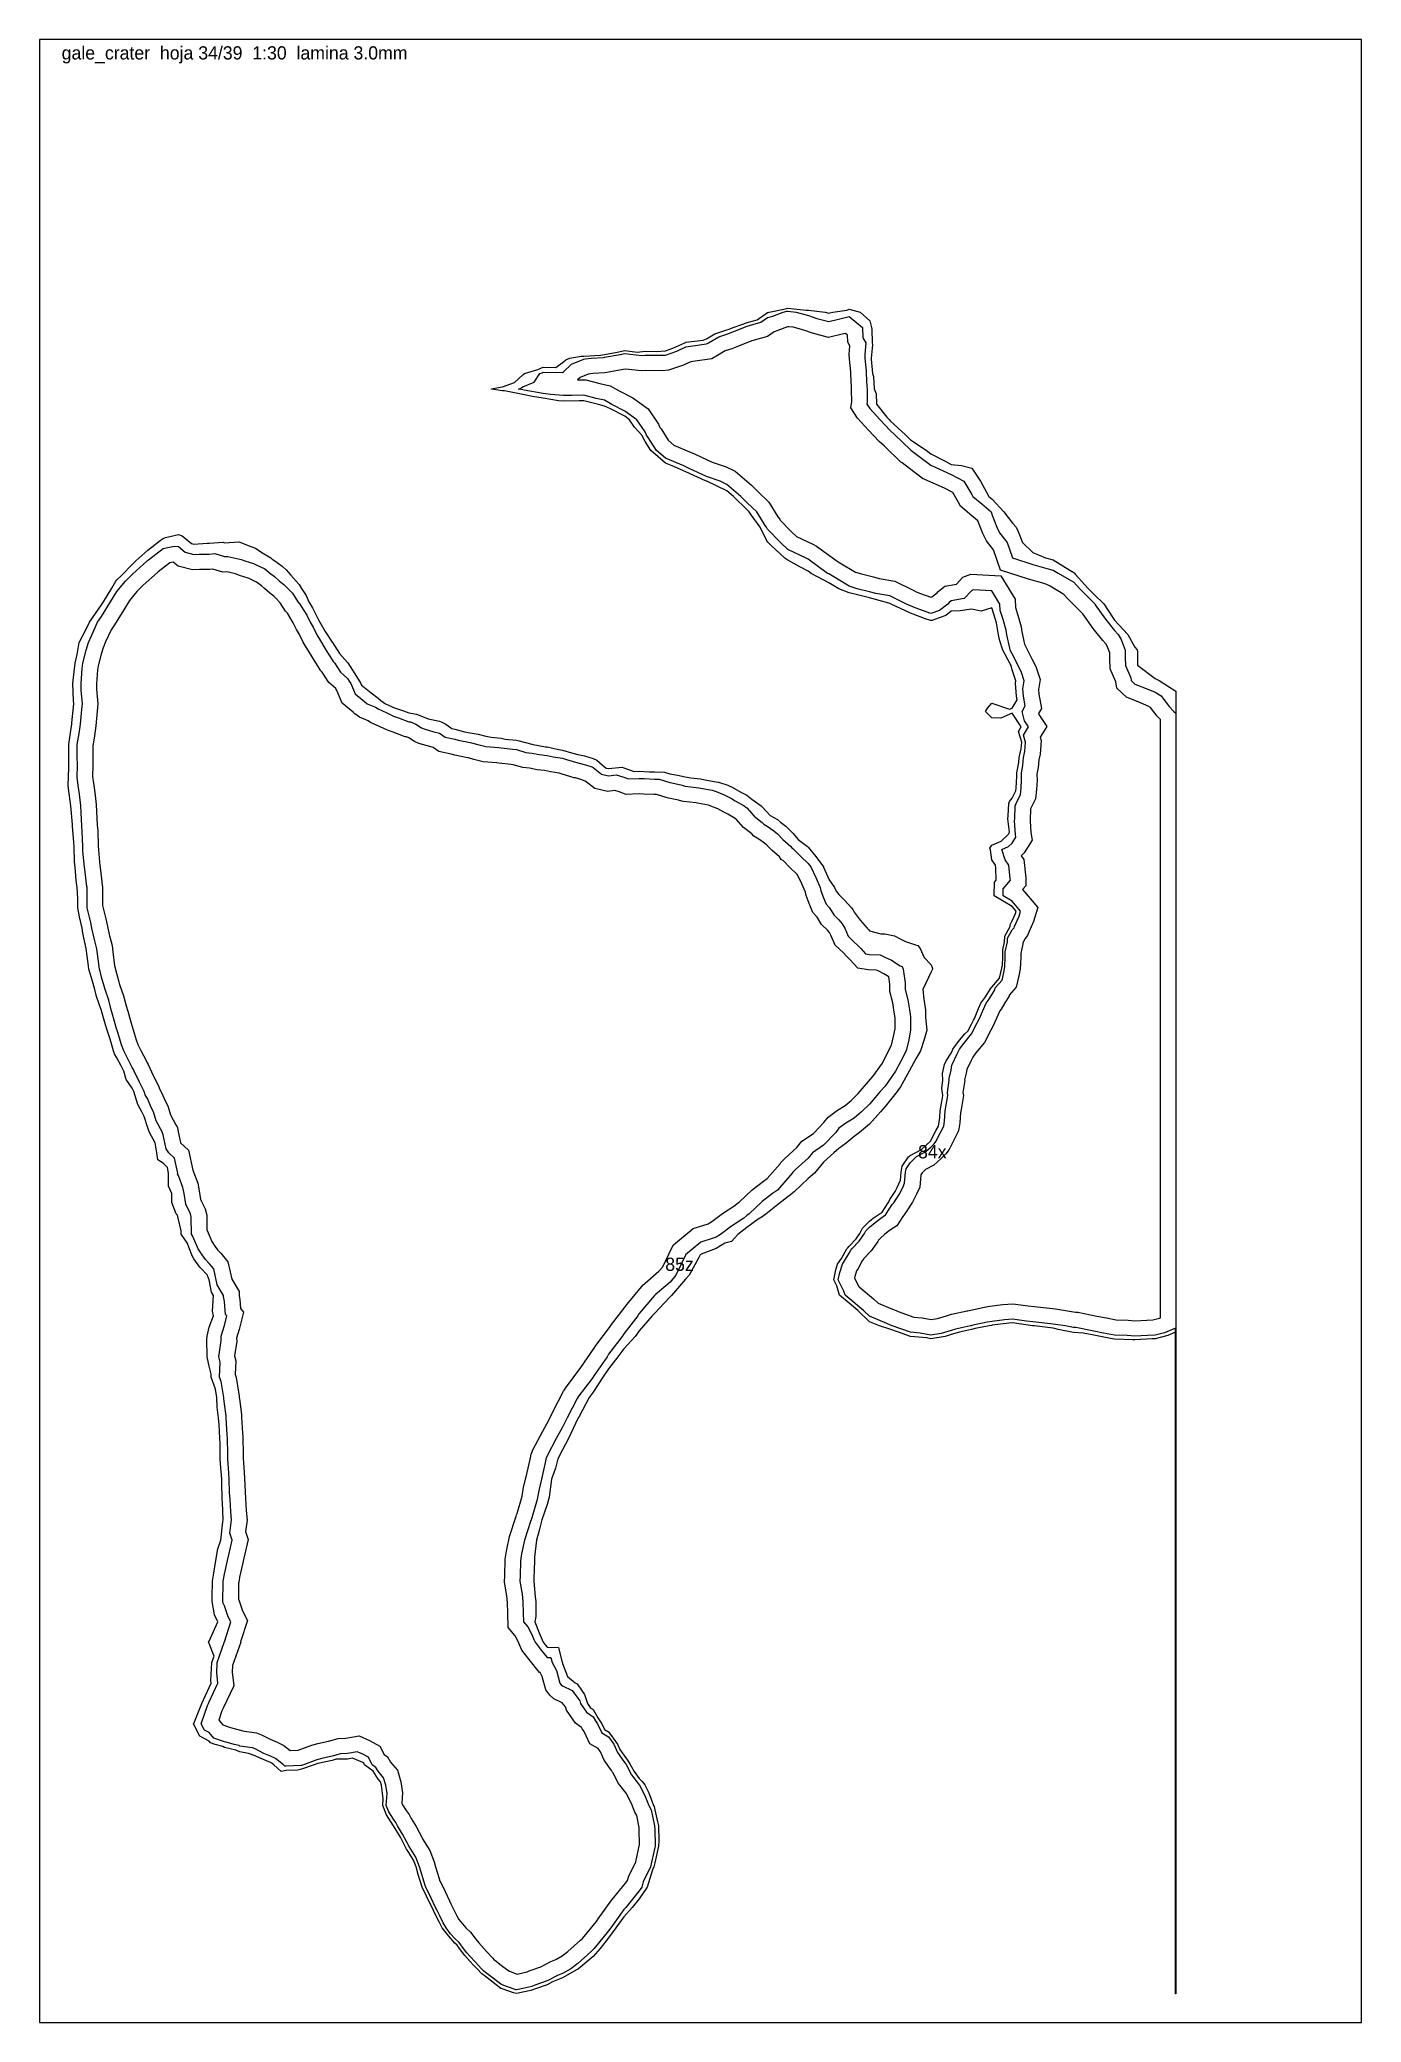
# Model space of a CAD drawing. Header units: millimetres. Extents: x 0 to 600, y 0 to 900.
import ezdxf
from ezdxf.enums import TextEntityAlignment as Align

# ---------------------------------------------------------------- set-up
doc = ezdxf.new("R2010")
doc.units = ezdxf.units.MM
for name, color, linetype in [('CORTE', 1, 'Continuous'), ('GRABADO', 5, 'Continuous'), ('HOJA', 8, 'Continuous')]:
    doc.layers.add(name, color=color, linetype=linetype)

msp = doc.modelspace()

# ---------------------------------------------------------------- linework, layer by layer
at = {"layer": 'CORTE'}
for points in [[(469.76, 657.84), (470.05, 657.36), (476.02, 650.86), (478.68, 648.18), (483.05, 643.89), (487.27, 637.43), (487.63, 636.92), (487.95, 636.52), (493.92, 629.95), (497.22, 624.28), (498.25, 622.96), (498.42, 622.04), (498.42, 616), (506.45, 609.95), (508.19, 609.05), (515.75, 604.22), (515.75, 567.49), (515.75, 526.14), (515.75, 478.39), (515.75, 442.24), (515.75, 399.42), (515.75, 353.56), (515.75, 314.24), (515.75, 270.94), (515.75, 213.19), (515.75, 172.39), (515.75, 134.8), (515.75, 118.69), (515.75, 100.36), (515.75, 81.01), (515.75, 73.31), (515.75, 73.31), (515.75, 72.87), (515.75, 61.34), (515.75, 61.07), (515.75, 38.33), (515.75, 15.09), (515.75, 13), (515.6, 13), (515.6, 15.23), (515.6, 28.04), (515.6, 46.85), (515.6, 60.28), (515.6, 65.83), (515.6, 67.83), (515.6, 67.83), (515.6, 86.07), (515.6, 127.05), (515.6, 194.27), (515.6, 273.38), (515.6, 313.26), (512.17, 311.84), (506.42, 310.32), (504.97, 310.26), (497.15, 309.8), (496.22, 309.87), (487.88, 310.13), (486.14, 310.48), (478.62, 311.89), (473.72, 312.86), (469.36, 313.08), (462.35, 314.45), (460.1, 315.12), (451.58, 316.15), (450.84, 316.23), (450.71, 316.24), (441.59, 317.46), (440.02, 317.33), (432.34, 316.41), (432.06, 316.36), (431.08, 316.15), (424.64, 314.98), (423.09, 314.54), (417.53, 313.36), (413.83, 312.2), (411.01, 311.29), (404.55, 310.3), (402.53, 310.69), (395.27, 311.32), (389.85, 313.25), (386, 314.7), (381.26, 316.15), (376.72, 318.03), (371.38, 323.13), (367.46, 326.41), (363.09, 330.12), (361.84, 334.34), (360.48, 337.12), (361.48, 341.63), (362.24, 344.14), (364.01, 346.73), (366.48, 351.11), (366.82, 351.59), (367.45, 352.34), (370.63, 355.69), (372.32, 358.08), (373.56, 360.46), (376.71, 363.67), (377.58, 364.42), (378.43, 365.08), (382.47, 367.7), (385.17, 372.03), (385.45, 372.41), (385.96, 373.46), (388.35, 377.19), (389.28, 378.99), (390.8, 382.3), (391.1, 385.94), (391.56, 388.7), (394.49, 392.95), (394.87, 393.23), (395.24, 393.54), (400.25, 396.16), (404.45, 399.92), (404.46, 399.93), (404.48, 399.98), (407.04, 404.95), (408.05, 406.86), (408.65, 410.67), (408.85, 413.82), (409.4, 417.09), (410.01, 420.78), (409.51, 423.95), (410.08, 427.75), (409.89, 430.65), (410.82, 434.75), (411.55, 436.41), (413.74, 439.99), (414.35, 441.27), (414.57, 441.73), (417.6, 445.81), (419.94, 448.72), (421.37, 449.95), (423, 453.12), (423.96, 454.95), (424.36, 455.67), (426.22, 460.21), (427.32, 462.64), (429.07, 465.05), (431.93, 469.62), (432.07, 469.79), (432.28, 469.94), (435.77, 473.94), (436.34, 476.56), (437.03, 479.93), (437.21, 483.52), (437.19, 486.78), (437.96, 490.5), (438.14, 493.05), (440.59, 497.48), (440.64, 498.13), (441.52, 499.94), (443.03, 503.32), (443.36, 504.41), (441.54, 506.56), (433.36, 511.36), (433.46, 517.49), (434.22, 518.4), (434.08, 523.96), (433.93, 525.31), (432.26, 527.77), (431.58, 532.3), (431.38, 532.98), (432.28, 534.38), (436.48, 536.19), (439.85, 539.33), (440.3, 540.21), (439.52, 546.25), (439.67, 547.65), (439.98, 553.23), (440.21, 554.25), (441.53, 555.69), (443.14, 558.99), (443.27, 560.2), (443.57, 565.62), (443.54, 567.17), (444.45, 571.93), (444.6, 574.15), (445.58, 578.06), (445.8, 581.1), (444.3, 585.98), (445.58, 588.08), (441.56, 594.2), (436.35, 591.95), (432.3, 592.21), (429.42, 595.03), (430.29, 596.58), (432.31, 598.75), (440.24, 596.15), (441.54, 596.49), (443.73, 600.36), (443.44, 602.01), (442.99, 607.88), (443.17, 608.98), (441.52, 613.93), (440.96, 615.93), (440.54, 616.66), (437.28, 622.9), (435.87, 627.16), (435.28, 629.89), (434.42, 635.23), (433.98, 636.85), (432.28, 642.16), (427.41, 640.5), (423.07, 641.52), (417.9, 640.69), (413.83, 640.5), (411.38, 638.66), (406.2, 636.8), (405.18, 636.33), (404.54, 636.35), (402.95, 636.8), (395.26, 639.65), (386.58, 643.77), (386, 644.06), (385.51, 644.14), (376.75, 646.56), (371.23, 647.92), (367.48, 648.9), (362.82, 650.75), (358.21, 653.44), (350.26, 657.72), (348.94, 658.69), (345.06, 660.64), (339.68, 663.69), (338.21, 664.7), (331.91, 670.54), (330.68, 671.67), (330.4, 671.95), (327.08, 678.66), (322.93, 684.28), (322.1, 685.62), (321.15, 686.52), (315, 692.58), (311.9, 695.26), (302.93, 699.54), (302.65, 699.63), (302.3, 699.8), (293.39, 703.86), (287.13, 706.51), (284.12, 707.78), (277.47, 713.5), (274.83, 717.65), (273.32, 720.48), (270.09, 724.05), (267.79, 727.44), (265.6, 729.03), (259.07, 732.35), (256.35, 733.7), (253.64, 734.39), (247.11, 736.08), (244.91, 736.05), (237.85, 735.92), (235.59, 736.08), (228.58, 737.22), (223.7, 738.06), (219.32, 738.86), (211.04, 740.63), (210.07, 740.62), (205.06, 741.42), (205.06, 741.43), (209.05, 742.27), (210.06, 742.38), (215.53, 744.33), (219.29, 747.85), (219.81, 748.07), (220.07, 748.47), (226.2, 750.26), (228.58, 751.26), (234.27, 751.16), (237.81, 753.73), (238.81, 754.69), (240.7, 755.45), (245.87, 756.38), (247.11, 756.39), (254.57, 756.8), (256.37, 757.04), (262.14, 758.07), (265.63, 758.83), (271.29, 758.17), (274.9, 758.57), (280.1, 758.5), (284.14, 758.78), (287.48, 759.89), (292.86, 762.41), (293.19, 762.57), (293.41, 762.62), (301.17, 763.54), (302.65, 764.2), (306.46, 766.51), (311.92, 768.23), (312.94, 768.61), (314.82, 769.39), (319.18, 770.89), (321.18, 771.56), (325.78, 772.89), (330.43, 776.1), (330.68, 776.17), (331.17, 776.36), (337.89, 777.72), (339.72, 778.14), (347.91, 777.17), (348.98, 777.28), (356.57, 776.36), (358.25, 775.92), (358.67, 776.02), (360.02, 776.36), (366.44, 777.14), (367.5, 777.63), (372.53, 776.35), (376.83, 772.35), (377.7, 769.33), (377.77, 768.62), (377.97, 762.35), (378.06, 761.43), (377.45, 755.37), (377.41, 754.94), (378.15, 748.42), (378.49, 747.17), (378.78, 741.45), (379.73, 739.27), (379.85, 734.49), (384.56, 728.69), (385.6, 727.54), (386.08, 727.04), (393.07, 720.57), (395.33, 718.38), (402.47, 713.61), (404.59, 712.02), (411.33, 708.54), (413.83, 707.09), (418.47, 706.65), (423.11, 705.5), (427.1, 699.65), (429.88, 694.56), (430.84, 692.68), (432.38, 691.39), (437.67, 685.72), (441.65, 680.54), (443.34, 678.74), (444.22, 676.8), (446.17, 671.77), (450.89, 667.26), (456.59, 664.83), (460.14, 663.83), (467.72, 659.12), (469.41, 658.09), (469.76, 657.84)], [(339.56, 769.61), (335.09, 767.91), (333.49, 767.43), (330.39, 765.29), (323.26, 763.24), (322.94, 763.13), (322.09, 762.83), (317.18, 760.82), (314.19, 759.71), (311.15, 758.75), (306.94, 756.2), (306.33, 755.92), (305.09, 755.15), (296.59, 753.98), (295.58, 753.78), (291.87, 752.04), (285.51, 749.92), (282.65, 749.73), (275.24, 749.82), (273.29, 749.6), (265.98, 750.46), (264.82, 750.21), (257.44, 748.89), (256.61, 748.78), (251.11, 748.48), (249.02, 748.18), (245.33, 746.7), (244.15, 745.57), (247.94, 745.64), (254.35, 743.97), (258.92, 742.87), (263.04, 740.58), (269.27, 737.42), (276.19, 732.38), (280.94, 725.39), (281.58, 724.02), (282.09, 723.3), (285.37, 718.13), (287.85, 716), (295.08, 712.96), (296.21, 712.48), (297.81, 711.75), (305.3, 708.18), (311.6, 706.03), (315.76, 704.05), (323.08, 697.73), (326.01, 694.83), (331.04, 690.07), (335.18, 683.35), (335.94, 682.32), (336.18, 681.83), (341.2, 676.7), (343.63, 674.47), (350.99, 670.97), (352.62, 670.15), (361.47, 663.65), (361.63, 663.56), (363.32, 662.58), (370.36, 658.31), (373.04, 657.49), (378.52, 656.14), (381.15, 655.41), (388.19, 654.22), (396.53, 650.07), (397.98, 649.38), (399.91, 648.66), (404.58, 646.94), (405.08, 647.11), (407.37, 648.83), (407.88, 649.48), (410.86, 651.85), (416.15, 652.81), (419.14, 656.03), (422.68, 657.31), (436.35, 656.61), (442.79, 645.97), (443.02, 642.25), (444.12, 638.83), (445.55, 633.47), (445.92, 631.18), (447.11, 625.64), (447.76, 624.41), (450.45, 619.01), (452.17, 615.44), (454.13, 609.57), (453.41, 605.05), (453.58, 602.89), (454.74, 596.33), (453.48, 594.11), (453.58, 593.71), (457.18, 588.22), (454.2, 583.31), (454.64, 581.89), (454.18, 575.69), (453.52, 573.06), (453.3, 569.62), (452.71, 566.57), (452.76, 563.84), (452.53, 559.63), (452.08, 555.44), (449.83, 550.82), (449.66, 545.75), (449.61, 545.3), (449.97, 540.09), (450.55, 536.58), (447, 530.8), (445.58, 529.48), (446.71, 527.81), (447.64, 519.49), (447.74, 515.9), (446.25, 514.16), (453.14, 506.02), (451.2, 499.66), (449.06, 494.84), (448.49, 493.32), (447.33, 491.92), (446.3, 490.05), (446.26, 489.54), (445.36, 485.2), (445.37, 483.37), (445.12, 478.2), (444.48, 475.11), (443.33, 469.86), (440.19, 466.25), (440.08, 465.85), (438.21, 462.81), (436.43, 459.96), (435.82, 459.11), (434.45, 456.09), (433.05, 452.66), (431.81, 450.38), (428.88, 444.83), (425.04, 440.09), (423.58, 438.11), (422.86, 436.6), (420.91, 432.51), (420.59, 430.81), (419.92, 427.86), (419.94, 427.47), (419.14, 422.07), (419.35, 420.75), (418.29, 414.43), (418.06, 413.02), (417.76, 408.29), (417.18, 404.62), (414.96, 400.42), (412.83, 396.27), (411.38, 394.22), (409.29, 392.16), (405.91, 389.13), (402.19, 387.19), (401.68, 386.72), (400.64, 385.67), (400, 384.74), (399.54, 379.09), (398.08, 375.92), (396.22, 372.33), (393.44, 367.98), (392.7, 367.04), (391.81, 365.75), (389.15, 361.5), (385.87, 359.37), (383.74, 357.71), (381.5, 355.79), (380.85, 355.12), (380.49, 354.43), (377.48, 350.17), (374.04, 346.55), (374, 346.49), (373.46, 345.64), (371.39, 341.96), (370.79, 341.08), (370.02, 338.53), (369.9, 338), (371.64, 334.45), (371.74, 334.1), (371.97, 333.91), (378.61, 328.36), (380.61, 326.45), (387.19, 323.71), (388.82, 323.08), (389.78, 322.6), (396.77, 320.12), (400.63, 319.78), (404.68, 319), (407.63, 319.46), (411.71, 320.77), (413.97, 321.48), (421.12, 323), (421.23, 323.02), (421.31, 323.05), (428.78, 324.66), (431.29, 325.12), (437.26, 325.84), (441.75, 326.22), (448.79, 325.28), (451.63, 324.96), (459.79, 324.04), (461.14, 323.82), (466.65, 323.05), (470.21, 322.36), (471.3, 322.3), (479.94, 320.58), (484.25, 319.78), (488.69, 318.89), (494.14, 318.72), (497.22, 318.48), (502.57, 318.8), (505.38, 318.91), (508.32, 319.69), (508.75, 319.87), (508.75, 342.93), (508.75, 382.73), (508.75, 429.13), (508.75, 472.47), (508.75, 509.05), (508.75, 557.37), (508.75, 591.35), (507.28, 592.89), (504.28, 596.84), (503.21, 597.52), (498.92, 599.28), (493.37, 601.5), (488.97, 605.64), (488.59, 608.47), (486, 614.33), (485.76, 619.15), (485.76, 621.65), (484.6, 624.66), (483.95, 625.79), (482.63, 627.23), (478.21, 632.71), (473.52, 639.43), (466.98, 646.03), (464.98, 648.2), (458.71, 651.85), (457.29, 652.73), (455.4, 653.26), (448.84, 655.09), (436.13, 659.24), (433.04, 668.36), (429.81, 672.44), (428.11, 675.9), (425.86, 681.64), (423.22, 683.87), (418, 688.24), (417.01, 690.2), (414.49, 694.39), (410.78, 696.35), (401.85, 700.33), (400.85, 700.85), (391.48, 707.9), (390.92, 708.28), (383.46, 715.49), (381.16, 717.61), (376.25, 722.77), (371.27, 728.24), (368.29, 732.82), (368.67, 735.74), (368.6, 740.94), (368.48, 741.88), (368.22, 748.26), (368.22, 749.26), (367.64, 754.89), (367.55, 757.26), (367.86, 760.87), (366.84, 762.76), (366.68, 765.92), (365.8, 766.64), (364.25, 766.25), (358.15, 764.84), (350.87, 766.74), (346.92, 768.07), (342.04, 769.48), (340.05, 769.71), (339.56, 769.61)], [(170.88, 70.63), (169.75, 73.55), (167.55, 77.09), (166.55, 78.56), (165.98, 79.88), (163.77, 84.12), (160.64, 89.14), (160.61, 89.19), (160.58, 89.23), (157.43, 94.22), (155.8, 98.43), (156.01, 101.65), (155.12, 107.68), (154.7, 109.12), (153.61, 110.4), (151.47, 114.06), (147.52, 116.91), (147.17, 117.61), (146.67, 117.88), (142.03, 119.95), (139.74, 119.53), (134.67, 119.41), (132.78, 118.91), (126.22, 117.44), (125.81, 117.32), (124.66, 116.89), (118.84, 114.93), (116.98, 114.44), (111.85, 114.3), (109.57, 113.89), (106.37, 116.9), (105.41, 117.66), (104.84, 117.95), (100.13, 119.89), (97.87, 121.03), (94.85, 122.11), (90.91, 122.72), (89, 123.62), (83.94, 124.83), (83.19, 125.15), (79.71, 126.15), (77.53, 126.92), (76.94, 127.58), (72.73, 129.83), (69.95, 135.24), (69.89, 135.38), (69.88, 135.49), (69.95, 135.72), (73.68, 144.77), (76.92, 151.94), (77.9, 154.01), (77.78, 155.15), (78.15, 163.28), (79.19, 166.29), (76.92, 171.97), (76.78, 172.31), (76.7, 172.53), (76.92, 172.98), (80.93, 181.78), (79.38, 185.02), (78.35, 191.04), (78.38, 192.99), (78.49, 200.31), (78.95, 203.02), (79.99, 209.58), (80.94, 214.92), (82.24, 218.84), (83.21, 227.19), (83.32, 228.09), (83.01, 236.18), (82.93, 237.34), (82.65, 244.96), (82.69, 246.61), (82.17, 253.58), (81.98, 255.86), (81.89, 262.47), (81.82, 265.12), (81.46, 271.16), (81.23, 274.38), (80.56, 279.22), (80.41, 283.64), (79.82, 287.48), (77.82, 292.9), (77.87, 294.17), (76.92, 297.91), (76.26, 301.29), (76.11, 302.16), (75.89, 310.07), (76.04, 311.44), (76.92, 315.58), (78.9, 320.7), (78.53, 322.83), (78.89, 329.93), (78.01, 331.38), (76.92, 337.02), (76.42, 338.53), (76.18, 339.17), (72.74, 342.86), (69.96, 346.64), (69.34, 347.62), (69.01, 348.45), (67.03, 353.82), (64.22, 357.71), (64.19, 359.34), (62.98, 364.49), (62.59, 366.43), (61.96, 366.95), (59.94, 372.21), (60.05, 376.24), (58.48, 379.52), (58.55, 385.51), (57.99, 388.11), (56.03, 389.95), (53.64, 391.59), (53.26, 394.77), (52.47, 399.3), (49.82, 404), (49.49, 404.61), (49.04, 406.09), (47.42, 411.12), (46.42, 413.26), (44.59, 416.62), (42.83, 422.53), (42.52, 423.12), (42.07, 424.06), (39.21, 427.99), (38.2, 431.79), (36.94, 434.23), (35.1, 437.79), (34.05, 439.65), (33.55, 441.06), (32.02, 446.23), (30.64, 450.32), (29.95, 452.74), (28.13, 459.11), (28.02, 459.43), (27.97, 459.58), (25.77, 465.71), (25.01, 468.84), (24.04, 472.68), (22.39, 478.11), (22.22, 479.53), (21.16, 487.37), (21.16, 487.37), (21.15, 487.41), (19.53, 494.47), (19.29, 496.63), (18.1, 501.83), (17.33, 505.9), (17.33, 510.09), (16.99, 515.16), (16.59, 518.36), (16.13, 524.42), (15.89, 526.7), (15.61, 533.68), (15.56, 535.51), (14.88, 542.94), (14.84, 543.81), (14.19, 552.2), (14.19, 552.21), (14.18, 552.26), (13.16, 560.1), (13, 561.46), (13.24, 569.47), (13.24, 570.73), (13.24, 578.74), (13.29, 579.99), (14.18, 586.42), (14.58, 589.26), (14.63, 589.86), (15.46, 598.51), (15.33, 600.03), (15.05, 607.77), (15.15, 609.07), (16.05, 617.04), (17.06, 620.87), (18.01, 626.32), (21.16, 632.4), (22.61, 635.59), (28.13, 643.48), (28.98, 644.85), (32.78, 651.02), (34.61, 654.12), (35.11, 654.75), (37.12, 656.79), (42.09, 661.93), (43.73, 663.39), (49.06, 668.25), (54.7, 672.65), (56.04, 673.61), (57.08, 674.03), (63.06, 675.44), (64.67, 674.76), (67.32, 672.65), (69, 671.26), (70.03, 670.99), (76.03, 671.4), (76.99, 671.4), (83.34, 671.83), (83.97, 671.64), (90.44, 672.01), (90.95, 671.9), (95.9, 669.96), (97.94, 669.16), (100.79, 667.18), (104.92, 664.82), (105.52, 664.19), (106.82, 663.4), (110.06, 660.95), (111.9, 659.27), (113.96, 656.85), (116.4, 654.12), (117.79, 652.68), (118.88, 650.92), (121, 647.66), (122.13, 644.85), (123.83, 642.16), (125.85, 638.09), (126.62, 636.61), (127.2, 635.59), (129.63, 631.35), (132.82, 626.55), (132.89, 626.43), (132.97, 626.33), (136.07, 621.4), (139.79, 617.27), (139.85, 617.16), (139.93, 617.08), (143.07, 612.16), (145.86, 607.8), (146.18, 607.04), (146.75, 606.57), (150.46, 603.51), (153.72, 601.01), (154.84, 600.06), (157.04, 598.58), (159.75, 597.35), (160.67, 596.91), (165.18, 595.32), (167.63, 594.39), (171.06, 593.88), (174.61, 592.42), (176.35, 591.64), (181.57, 590.64), (182.34, 590.32), (184.37, 589.31), (187.1, 587.38), (188.54, 587.08), (192.91, 585.87), (195.51, 585.33), (199.08, 584.8), (202.48, 583.83), (204.94, 583.34), (209.45, 582.97), (211.26, 582.47), (216.42, 581.99), (217.7, 581.75), (223.4, 580.18), (223.47, 580.16), (224.03, 580.06), (229.58, 579.03), (230.36, 578.93), (235.61, 577.78), (237.33, 577.52), (241.49, 576.31), (244.31, 575.48), (247.35, 574.84), (251.28, 573.63), (252.92, 572.94), (255.34, 570.79), (257.16, 569.34), (258.23, 569.09), (264.42, 569.76), (265.22, 569.53), (269.93, 567.81), (272.17, 567.92), (276.81, 567.71), (279.14, 567.6), (283.66, 567.53), (286.13, 566.75), (289.56, 566.1), (293.1, 565.3), (295.63, 564.91), (300.07, 564.41), (301.92, 564), (307.04, 563.17), (308.1, 562.95), (312.38, 561.54), (313.65, 561.04), (314.03, 560.83), (318.58, 558.32), (321.01, 556.98), (323.27, 555.27), (327.51, 552.26), (327.77, 551.97), (327.99, 551.8), (331.66, 547.88), (334.95, 545.95), (336.29, 544.77), (338.67, 543), (340.5, 541.1), (341.93, 539.84), (344.37, 536.98), (348.64, 533.74), (348.79, 533.59), (348.9, 533.49), (352.43, 529.15), (355.87, 524.46), (355.88, 524.45), (355.89, 524.43), (358.44, 518.6), (360.83, 515.2), (361.54, 513.45), (362.84, 512.01), (365.42, 509.37), (368.49, 505.95), (369.19, 505.1), (369.82, 503.99), (372.49, 500.24), (375.61, 496.69), (376.26, 496.01), (376.77, 495.54), (381.79, 494.17), (383.71, 494.09), (388.09, 493.25), (390.71, 491.84), (393.06, 490.59), (397.67, 489.18), (398.69, 488.77), (399.72, 487.42), (401.58, 483.3), (404.68, 479.98), (405.22, 478.86), (405.37, 478.11), (404.68, 476.8), (400.88, 468.85), (401.39, 464.48), (402.08, 459.61), (402.08, 456.14), (402.71, 450.33), (401.59, 446.21), (399.81, 441.05), (397.71, 437.35), (394.73, 431.78), (390.74, 424.63), (389.25, 422.51), (383.76, 415.71), (381.7, 413.25), (376.78, 407.75), (372.22, 403.98), (369.81, 402.1), (366.06, 399.01), (362.84, 396.68), (360.52, 394.72), (355.87, 390.46), (351.81, 385.46), (348.9, 383.1), (342.58, 377.06), (341.93, 376.52), (341.63, 376.2), (334.95, 371.02), (329.72, 366.93), (327.98, 365.66), (326.24, 364.62), (321.01, 360.84), (316.97, 357.68), (314.04, 354.5), (310.99, 353.63), (307.06, 351.27), (300.26, 348.65), (300.09, 348.59), (299.89, 348.42), (299.22, 347.24), (294.93, 339.17), (293.14, 337.33), (286.83, 329.9), (286.17, 329.27), (283.58, 326.47), (279.2, 321.96), (278.11, 320.64), (272.23, 313.87), (270.31, 311.38), (265.26, 305.78), (262.51, 302.12), (258.29, 296.67), (255.67, 292.87), (251.32, 286.1), (249.45, 283.61), (244.88, 275.06), (244.54, 274.35), (244.36, 274.03), (240.08, 265.09), (237.38, 259.83), (235.24, 255.84), (234.16, 251.56), (232.37, 246.59), (231.25, 238.44), (231.02, 237.33), (230.42, 235.06), (228.04, 228.06), (226.8, 223.26), (225.56, 218.81), (224.69, 211.2), (224.65, 209.56), (224.34, 201.49), (224.3, 200.31), (224.99, 193.1), (225.19, 191.05), (225.3, 184.23), (224.72, 181.79), (226.69, 176.86), (228.6, 172.56), (229.52, 171.39), (230.38, 170.31), (235.57, 170.19), (237.24, 163.29), (237.3, 163.17), (237.39, 162.84), (239.57, 156.95), (243.17, 154.07), (244.04, 153.67), (244.35, 153.25), (247.37, 148.78), (248.69, 144.77), (249.92, 142.94), (251.32, 141.99), (253.33, 138.19), (255.19, 135.52), (256.38, 133), (258.28, 131.91), (260.38, 129.03), (262.34, 126.26), (263.43, 123.82), (265.26, 121.21), (266.8, 119.04), (268.14, 117), (269.85, 113.83), (272.23, 110.76), (273.47, 109.39), (274.71, 107.74), (276.53, 104.17), (278.64, 98.47), (278.9, 98.04), (279.22, 96.51), (280.55, 90.96), (280.9, 89.19), (281.03, 82.32), (281, 79.91), (279.22, 72.44), (278.82, 70.63), (278.14, 69.21), (275.72, 61.36), (272.23, 56.13), (268.97, 52.09), (265.26, 47.96), (261.57, 42.83), (258.29, 38.32), (254.41, 33.57), (251.31, 29.91), (244.68, 24.29), (244.32, 24.09), (244.08, 23.96), (237.35, 20.21), (232.88, 18.34), (230.38, 17.05), (224.69, 15.02), (223.39, 14.57), (223.01, 14.52), (216.4, 13.08), (215.15, 13.38), (210.38, 15.02), (209.62, 15.3), (209.4, 15.39), (205.16, 18.68), (202.42, 20.81), (200.72, 22.04), (198.56, 24.3), (196.84, 26.17), (195.44, 27.69), (193.01, 30.34), (190.63, 33.57), (189.54, 34.99), (188.47, 35.98), (185.68, 39.13), (182.78, 42.83), (182.23, 43.82), (181.49, 45.33), (179.45, 49.39), (178.14, 52.1), (176.73, 55.04), (174.51, 59.51), (173.96, 60.63), (173.62, 61.37), (171.87, 67.13), (170.88, 70.63)], [(29.97, 500.89), (30.6, 498.12), (31.52, 493.74), (32.88, 488.76), (33.27, 485.87), (34.03, 479.55), (34.18, 479.06), (34.9, 476.21), (35.95, 472.25), (36.32, 471.06), (38.11, 465.98), (39.29, 461.42), (39.97, 459.04), (41.82, 452.54), (41.94, 452.13), (41.96, 452.06), (43.75, 445.99), (44.55, 443.92), (45.96, 441.17), (48.31, 436.64), (48.87, 435.51), (49.22, 434.77), (51.53, 429.87), (53.99, 425.18), (54.42, 423.75), (55.35, 422.03), (56.92, 418.32), (58.17, 415.96), (59.42, 411.89), (61.85, 407.38), (62.53, 406.18), (62.87, 404.22), (63.94, 399.41), (64.01, 399.3), (67.57, 395.95), (69.52, 386.87), (71.83, 380.87), (72.44, 377.39), (73.05, 373.54), (75.12, 369.35), (75.82, 366.38), (75.94, 359.7), (76.43, 358.38), (78.22, 354.48), (79.53, 352.33), (80.7, 350.73), (82.2, 349.13), (85.43, 345.22), (86.56, 340.72), (87.22, 337.35), (90.62, 331.72), (90.53, 329.86), (90.83, 328.1), (91.19, 324.05), (92.54, 322.34), (90.64, 314.46), (89.43, 310.55), (89.5, 309.19), (88.45, 302.5), (89, 300.35), (88.75, 294.01), (89.23, 292.7), (90.53, 284.3), (90.54, 283.81), (90.82, 281.77), (91.6, 275.97), (91.65, 274.72), (92.04, 267.43), (92.31, 265.73), (92.41, 257.9), (92.39, 256.08), (92.86, 249.71), (93.03, 246.93), (93.23, 240.9), (93.51, 237.78), (93.72, 232.32), (94.13, 227.99), (93.49, 222.77), (94.65, 219.11), (92.69, 210.65), (92.1, 208.03), (90.76, 202.11), (90.35, 199.67), (90.34, 199.47), (90.22, 192.1), (90.39, 191.74), (92.06, 186.78), (94.34, 182.44), (91.24, 172.75), (91.3, 172.63), (87.61, 161.95), (87.47, 158.91), (88.13, 152.81), (83.28, 142.54), (83.03, 141.99), (82.77, 141.37), (81.33, 137.11), (81.35, 137.1), (83.18, 135.04), (86.13, 133.99), (86.6, 133.85), (90.02, 132.93), (92.84, 132.25), (92.98, 132.19), (98.41, 131.35), (100.65, 130.54), (104.72, 128.48), (107.76, 127.23), (110.78, 125.7), (113.72, 123.39), (117.38, 123.49), (123.59, 125.84), (126.29, 126.62), (131.12, 127.7), (135.55, 128.87), (139.02, 128.96), (145.03, 130.05), (149.74, 127.95), (154.46, 125.44), (156.4, 121.58), (157.96, 120.46), (159.34, 118.09), (162.45, 114.44), (163.98, 109.18), (164.72, 104.17), (164.42, 99.51), (164.72, 98.73), (166.36, 96.15), (167.7, 94.33), (168.59, 92.56), (170.85, 88.93), (173.58, 83.71), (173.73, 83.48), (173.84, 83.27), (177.07, 78.06), (179.09, 72.85), (179.72, 70.61), (181.2, 65.76), (181.7, 64.16), (181.75, 64.01), (184.02, 59.43), (186.07, 55.14), (186.72, 53.8), (187.76, 51.73), (189.4, 48.37), (190.33, 46.72), (191.9, 44.72), (193.47, 42.94), (195.65, 40.95), (198.07, 37.76), (199.35, 36.03), (200.58, 34.68), (202.92, 32.16), (205.74, 29.08), (206.25, 28.55), (206.62, 28.28), (210.34, 25.39), (212.94, 23.38), (213.24, 23.25), (216.82, 21.94), (221.29, 22.96), (222.25, 23.35), (227.58, 25.26), (232.09, 27.58), (234.29, 28.5), (237.26, 30.16), (239.85, 32.14), (245.56, 37.32), (246.35, 37.98), (246.4, 38.04), (252.74, 45.81), (253.56, 46.93), (259.8, 55.61), (260.71, 56.63), (266.59, 63.91), (266.91, 64.4), (267.5, 66.3), (270.63, 72.91), (272.34, 80.67), (272.22, 87.41), (272.2, 88.41), (271.06, 93.86), (270.12, 95.45), (268.66, 99.41), (266.3, 104), (262.82, 108.48), (260.16, 113.41), (259.97, 113.71), (259.54, 114.31), (256.27, 118.97), (254.58, 122.78), (253.84, 123.82), (253.5, 124.28), (249.79, 126.41), (247.14, 131.99), (246.32, 133.17), (245.94, 133.88), (243.21, 135.74), (239.24, 141.68), (238.87, 142.8), (238.64, 143.15), (237.23, 145.04), (233.38, 146.8), (231.53, 148.56), (229.76, 150.9), (228.12, 157.05), (227.2, 158.73), (226.96, 158.73), (222.22, 164.64), (218.87, 168.93), (217.92, 171.06), (217.09, 173.14), (215.84, 175.49), (212.69, 179.17), (212.57, 185.67), (212.36, 190.51), (212.04, 193.43), (211, 199.91), (211.13, 202.72), (211.28, 210.21), (211.89, 213.87), (213.25, 220.61), (216.3, 229.74), (216.54, 230.32), (216.7, 230.92), (219.01, 238.91), (219.71, 242.91), (221.03, 248.19), (222.79, 256.29), (223.15, 257.96), (224.07, 260.15), (228.39, 268.42), (231.18, 273.39), (233.17, 277.5), (237.86, 286.46), (238.23, 287.18), (238.65, 287.81), (245.73, 297.21), (251.74, 306.01), (252.55, 307.26), (258.74, 315.48), (259.61, 316.74), (265.87, 324.82), (266.68, 325.96), (273.97, 334.71), (274.53, 335.24), (274.89, 335.55), (281.16, 340.92), (282.86, 342.97), (286.94, 351.54), (287.76, 352.99), (296.67, 360.4), (303.42, 362.53), (303.97, 362.75), (305.17, 363.47), (309.99, 367.17), (315.56, 370.8), (316.8, 371.78), (317.55, 372.32), (323.42, 377.97), (328.53, 381.88), (330.28, 383.06), (336.09, 389.74), (336.52, 390.38), (338.35, 392.19), (343.8, 397.12), (346.07, 399.93), (351.3, 403.47), (356.06, 408.53), (357.91, 410.93), (362.13, 414.02), (365.71, 416.14), (368.36, 418.41), (371.65, 421.61), (376.26, 427.1), (378.28, 429.36), (382.57, 435.4), (384.51, 439.24), (386.72, 443.5), (387.66, 447.53), (388.35, 451.02), (388.35, 455.94), (387.96, 458.57), (387.32, 462.79), (385.97, 467.97), (385.97, 471.28), (385.45, 474.57), (383.24, 475.98), (380.65, 477.26), (379.84, 477.65), (376.06, 477.79), (371.4, 478.53), (367.82, 482.53), (366.13, 484.11), (364.89, 485.42), (361.18, 488.89), (359.19, 493.55), (358.55, 494.67), (357.67, 495.74), (354.98, 498.38), (352.89, 501.71), (351.05, 503.75), (349.37, 507.91), (347.99, 511.54), (347.66, 512.95), (345.95, 516.82), (344.05, 520.87), (343.97, 520.98), (343.76, 521.24), (340.61, 524.23), (337.63, 527.24), (336.66, 527.79), (335.79, 529), (332.52, 531.86), (330.18, 534.3), (328.99, 535.29), (326.45, 537.15), (324.28, 538.42), (323.27, 539.49), (319.58, 542.32), (316.19, 546.17), (316.02, 546.3), (315.77, 546.53), (312.36, 548.4), (310.65, 549.35), (307.82, 550.91), (304.76, 552.11), (303.65, 552.45), (298.68, 553.41), (298.09, 553.53), (292.25, 554.23), (291.54, 554.32), (289.94, 554.74), (285.51, 555.75), (284.42, 555.96), (280.1, 557.32), (278.93, 557.34), (274.12, 557.57), (272.18, 557.66), (266.32, 557.38), (263.07, 558.56), (261.15, 559.11), (257.81, 558.75), (251.97, 560.09), (247.71, 563.47), (245.65, 564.11), (243.2, 564.87), (242.59, 564.99), (237.25, 566.58), (235.83, 566.99), (231.86, 567.6), (229.17, 568.19), (225.86, 568.61), (222.41, 569.25), (219.31, 569.55), (215.02, 570.84), (214.04, 570.95), (208.47, 571.56), (207.53, 571.72), (201.37, 572.22), (200.2, 572.5), (197.08, 573.31), (194.64, 574.01), (194.29, 574.06), (188.42, 575.28), (186.88, 575.7), (181.26, 576.89), (178.67, 578.73), (177.17, 579.07), (172.16, 580.58), (170.15, 581.48), (167.55, 583.05), (166.48, 583.49), (165.86, 583.58), (160.44, 585.63), (157.98, 586.49), (154.61, 588.12), (150.25, 590.09), (149.19, 590.82), (145.19, 592.44), (143.11, 594.04), (142.31, 594.7), (137.36, 598.74), (134.98, 604.56), (134.66, 605.05), (134.41, 605.45), (131.24, 608.26), (128.31, 612.81), (127.7, 613.48), (126.89, 614.77), (124.16, 619.11), (122.09, 622.6), (121.04, 624.18), (119.68, 626.56), (117.96, 630.01), (116.66, 632.29), (115.15, 635.31), (112.92, 638.84), (112.44, 639.64), (111.55, 640.63), (109.22, 644.37), (106.97, 646.72), (106.29, 647.36), (104.47, 648.75), (102.09, 650.92), (100.65, 652), (98.39, 653.78), (95.11, 655.41), (94.71, 655.57), (90.74, 656.8), (88.93, 657.52), (84.94, 658.38), (83.14, 658.27), (78.67, 659.61), (77.23, 659.52), (72.59, 659.52), (69.36, 659.3), (62.81, 661), (60.63, 662.82), (59.08, 662.46), (53.76, 658.41), (53.58, 658.27), (53.49, 658.18), (46.93, 652.36), (44.11, 649.45), (40.81, 645.46), (38.17, 641.18), (33.99, 634.37), (32.4, 632.1), (29.9, 626.6), (28.76, 623.93), (27.89, 621.05), (26.5, 615.75), (26.29, 613.94), (25.79, 607.62), (25.88, 605.18), (26.45, 598.47), (26.14, 595.25), (25.55, 588.47), (24.92, 583.96), (24.07, 579.36), (24.07, 574.62), (24.13, 570.68), (23.99, 565.6), (24.45, 562.49), (25.08, 558.3), (25.61, 552.81), (25.86, 549.6), (26.13, 543.41), (26.36, 540.99), (26.56, 533.93), (26.64, 532.19), (27.37, 525.04), (27.44, 524.22), (28.1, 519), (28.44, 516.27), (28.5, 515.43), (28.5, 506.9), (29.97, 500.89)]]:
    msp.add_lwpolyline(points, close=True, dxfattribs=at)
at = {"layer": 'GRABADO'}
for points in [[(478.68, 644.15), (478.95, 643.89), (479.21, 643.49), (483.8, 636.92), (487.95, 631.79), (489.63, 629.95), (490.94, 627.69), (492.76, 622.94), (492.76, 619.33), (492.93, 615.98), (495.4, 610.38), (495.58, 609.03), (497.19, 607.51), (501.55, 605.77), (506.45, 603.76), (509.1, 602.07), (512.62, 597.43), (514.84, 595.1), (515.75, 594.26), (515.75, 557.37), (515.75, 509.05), (515.75, 472.47), (515.75, 429.13), (515.75, 382.73), (515.75, 342.93), (515.75, 299.11), (515.75, 240.68), (515.75, 199.39), (515.75, 161.35), (515.75, 145.04), (515.75, 126.49), (515.75, 106.91), (515.75, 99.12), (515.75, 99.12), (515.75, 98.68), (515.75, 87.01), (515.75, 86.73), (515.75, 63.72), (515.75, 40.2), (515.75, 38.09), (515.6, 38.09), (515.6, 40.35), (515.6, 53.31), (515.6, 72.34), (515.6, 85.93), (515.6, 91.55), (515.6, 93.58), (515.6, 93.58), (515.6, 112.03), (515.6, 153.5), (515.6, 221.53), (515.6, 301.58), (515.6, 315.14), (510.57, 313.04), (506.42, 311.95), (502.92, 311.8), (497.15, 311.46), (493.76, 311.73), (487.88, 311.91), (482.92, 312.91), (478.62, 313.71), (470.44, 315.34), (469.36, 315.39), (465.5, 316.15), (460.1, 316.89), (458.83, 317.1), (450.84, 318), (447.93, 318.33), (441.59, 319.18), (437.97, 318.87), (432.34, 318.2), (430.15, 317.8), (423.09, 316.27), (422.97, 316.23), (422.56, 316.15), (415.75, 314.7), (413.83, 314.1), (409.24, 312.62), (404.55, 311.9), (399.67, 312.84), (395.27, 313.23), (387.04, 316.15), (386, 316.67), (384.58, 317.22), (376.72, 320.49), (373.95, 323.13), (367.46, 328.56), (365.62, 330.12), (365.09, 331.9), (362.54, 337.12), (363.24, 340.31), (364.41, 344.14), (365.44, 345.65), (367.44, 349.21), (368.25, 350.51), (368.73, 351.12), (372.06, 354.62), (374.5, 358.08), (375.12, 359.28), (376.71, 360.9), (379.3, 363.13), (381.8, 365.08), (384.03, 366.53), (385.96, 369.61), (387.07, 371.2), (387.72, 372.03), (390.15, 375.84), (391.79, 378.99), (392.66, 380.89), (393.08, 385.94), (393.32, 387.38), (395.23, 390.15), (396.82, 391.76), (398.12, 392.96), (401.89, 394.93), (404.5, 397.27), (406.02, 398.77), (406.82, 399.91), (408.75, 403.66), (410.45, 406.86), (410.8, 409.06), (411.09, 413.82), (411.39, 415.59), (412.26, 420.78), (412.06, 422.04), (412.91, 427.75), (412.86, 428.41), (413.73, 432.24), (414.15, 434.42), (414.22, 434.75), (416.54, 439.61), (417.55, 441.73), (419.51, 444.37), (423.01, 448.7), (425.64, 453.68), (426.71, 455.67), (428.02, 458.85), (429.73, 462.64), (430.63, 463.88), (432.26, 466.49), (433.57, 468.62), (433.83, 469.61), (436.88, 473.11), (437.63, 476.56), (438.15, 479.09), (438.37, 483.52), (438.36, 485.9), (439.31, 490.5), (439.42, 492.09), (441.53, 495.89), (442.35, 496.88), (442.57, 497.49), (444.63, 502.11), (445.33, 504.41), (441.54, 508.89), (437.34, 511.36), (437.39, 514.53), (440.67, 518.4), (440.65, 519.01), (439.95, 525.31), (438.32, 527.72), (436.74, 532.35), (439.82, 533.68), (441.53, 535.28), (443.21, 538.02), (443.01, 539.27), (442.58, 545.45), (442.67, 546.26), (442.88, 552.21), (443.23, 553.25), (445.25, 557.4), (445.55, 560.2), (445.76, 563.97), (445.7, 567.17), (446.34, 570.51), (446.58, 574.15), (447.24, 576.81), (447.56, 581.1), (446.59, 584.26), (448.91, 588.08), (447.12, 590.8), (445.97, 595.06), (447.41, 597.59), (446.62, 602.01), (446.37, 605.34), (446.95, 608.98), (445.67, 612.8), (444.17, 615.93), (441.52, 621.22), (440.64, 622.9), (440.35, 623.79), (439.04, 629.89), (438.7, 632.01), (437.4, 636.85), (436.09, 640.94), (435.91, 643.82), (432.29, 649.81), (423.73, 650.25), (423.11, 650.02), (419.69, 646.34), (413.84, 645.28), (412.89, 644.52), (412.32, 643.79), (408.43, 640.88), (404.55, 639.49), (397.49, 642.1), (395.26, 642.92), (393.46, 643.77), (386, 647.49), (379.63, 648.57), (376.75, 649.37), (371.17, 650.74), (367.47, 651.88), (359.74, 656.56), (358.21, 657.46), (357.72, 657.72), (348.94, 664.16), (347.91, 664.69), (339.68, 668.6), (336.33, 671.67), (330.4, 677.73), (329.94, 678.66), (329.37, 679.43), (325.56, 685.62), (321.15, 689.8), (318.33, 692.58), (311.9, 698.14), (308.96, 699.54), (302.65, 701.69), (294.86, 705.41), (293.39, 706.07), (292.36, 706.51), (284.12, 709.97), (280.02, 713.5), (276.28, 719.39), (275.5, 720.48), (274.83, 721.92), (271.08, 727.44), (265.6, 731.43), (259.75, 734.4), (256.35, 736.29), (252.65, 737.18), (247.11, 738.62), (241.62, 738.53), (237.85, 738.46), (231.87, 738.89), (228.58, 739.42), (219.92, 740.91), (219.32, 741.02), (217.45, 741.41), (218.78, 741.89), (219.29, 742.37), (224.45, 744.57), (226.99, 748.47), (228.13, 748.8), (228.58, 748.99), (237.34, 748.85), (237.81, 749.18), (241.46, 752.69), (247.1, 754.95), (247.63, 755.05), (250.43, 755.45), (255.96, 755.75), (256.37, 755.81), (263.46, 757.08), (265.63, 757.55), (273.31, 756.65), (274.9, 756.82), (282.46, 756.73), (284.14, 756.84), (289.26, 758.55), (293.4, 760.49), (295.45, 760.88), (302.65, 761.88), (303.03, 762.12), (303.69, 762.41), (308.25, 765.17), (311.92, 766.33), (314.63, 767.34), (319.61, 769.39), (320.69, 769.76), (321.18, 769.92), (327.35, 771.7), (330.43, 773.83), (332.85, 774.54), (337.6, 776.36), (339.26, 776.69), (339.72, 776.8), (343.44, 776.36), (349.01, 774.75), (352.87, 773.45), (358.25, 772.05), (362.61, 773.06), (367.52, 774.29), (373.52, 769.35), (373.75, 764.69), (375.01, 762.36), (374.56, 757.09), (374.62, 755.38), (375.22, 749.63), (375.22, 748.4), (375.46, 742.48), (375.6, 741.44), (375.67, 735.34), (375.56, 734.48), (376.83, 732.54), (381.38, 727.54), (386.08, 722.6), (388.27, 720.57), (395.33, 713.75), (395.54, 713.61), (404.59, 706.8), (404.88, 706.65), (413.84, 702.65), (419.49, 699.66), (423.13, 693.59), (423.59, 692.68), (427.72, 689.23), (431.88, 685.71), (432.4, 684.13), (434.52, 678.73), (435.77, 676.2), (439.28, 671.76), (441.64, 664.81), (450.87, 661.79), (457.28, 660), (460.14, 659.2), (462.32, 657.85), (469.42, 653.72), (472.04, 650.86), (478.68, 644.15)], [(83.89, 316.32), (84.94, 320.67), (84.41, 321.35), (83.89, 327.19), (83.5, 329.43), (83.53, 329.93), (80.58, 334.79), (79.73, 339.2), (79.03, 341.98), (76.94, 344.51), (75.3, 346.26), (73.71, 348.43), (72.03, 351.19), (69.95, 355.7), (69.46, 357.04), (68.98, 357.71), (68.84, 365.51), (68.49, 366.97), (66.3, 371.39), (65.53, 376.24), (65.05, 378.99), (62.98, 384.38), (62.65, 385.07), (62.66, 385.51), (61.18, 392.35), (58.65, 394.73), (57.39, 396.58), (56.01, 402.85), (55.84, 403.79), (55.72, 404), (52.93, 409.18), (51.67, 413.27), (50.59, 415.32), (49.04, 418.99), (47.92, 421.04), (47.47, 422.53), (45.26, 426.76), (42.89, 431.79), (42.57, 432.46), (42.07, 433.47), (39.75, 437.95), (38.15, 441.05), (37.12, 443.74), (35.17, 450.32), (35.15, 450.4), (35.1, 450.59), (33.24, 457.11), (32.53, 459.58), (31.41, 463.94), (29.68, 468.84), (29.22, 470.3), (28.12, 474.45), (27.43, 477.18), (27.15, 478.11), (26.33, 484.99), (26, 487.37), (24.72, 492.1), (23.76, 496.63), (23.16, 499.29), (21.54, 505.89), (21.5, 506.36), (21.5, 515.16), (21.47, 515.58), (21.15, 518.13), (20.47, 523.51), (20.4, 524.42), (19.65, 531.69), (19.57, 533.68), (19.36, 540.57), (19.15, 542.94), (18.87, 549.18), (18.64, 552.2), (18.13, 557.45), (17.53, 561.46), (16.98, 565.18), (17.13, 570.73), (17.07, 574.57), (17.07, 579.99), (18.01, 585.08), (18.6, 589.26), (19.17, 595.88), (19.42, 598.51), (18.89, 604.76), (18.78, 607.77), (19.32, 614.61), (19.6, 617.04), (21.15, 622.94), (22.16, 626.32), (23.49, 629.42), (26.3, 635.59), (28.13, 638.21), (32.21, 644.85), (35.11, 649.56), (38.9, 654.12), (42.09, 657.42), (48.81, 663.39), (49.06, 663.62), (49.48, 663.95), (56.05, 668.95), (61.12, 670.11), (63.08, 669.88), (66.08, 667.39), (70.03, 666.36), (72.36, 666.52), (76.99, 666.52), (79.47, 666.69), (83.97, 665.33), (85.48, 665.42), (90.95, 664.24), (91.45, 664.05), (93.08, 663.4), (97.01, 662.18), (97.93, 661.83), (102.15, 659.72), (104.92, 657.55), (106.56, 656.31), (108.95, 654.13), (110.82, 652.7), (111.9, 651.69), (114.78, 648.68), (117.16, 644.86), (118.1, 643.82), (118.88, 642.51), (121.26, 638.75), (122.83, 635.59), (124.14, 633.31), (125.85, 629.86), (127, 627.86), (128.02, 626.33), (130.14, 622.76), (132.82, 618.49), (133.3, 617.72), (133.89, 617.08), (136.61, 612.86), (139.79, 610.03), (140.56, 608.83), (141.21, 607.8), (143.16, 603.04), (146.75, 600.11), (147.46, 599.52), (148.7, 598.58), (152.53, 597.02), (153.71, 596.21), (157.57, 594.46), (160.67, 592.97), (162.84, 592.21), (167.63, 590.39), (168.35, 590.28), (170.7, 589.32), (173.4, 587.69), (174.61, 587.15), (178.95, 585.84), (181.58, 585.24), (184.13, 583.44), (188.54, 582.51), (190.06, 582.09), (195.51, 580.95), (196.11, 580.87), (198.93, 580.06), (201.9, 579.29), (202.48, 579.15), (208.4, 578.68), (209.45, 578.5), (214.79, 577.91), (216.42, 577.73), (220.67, 576.45), (223.39, 576.19), (226.95, 575.53), (230.36, 575.09), (233.14, 574.49), (237.33, 573.85), (239.22, 573.3), (244.31, 571.79), (244.95, 571.65), (247.72, 570.8), (250.61, 569.9), (251.3, 569.56), (255.08, 566.56), (258.23, 565.84), (261.75, 566.21), (265.22, 565.23), (267.39, 564.44), (272.17, 564.66), (274.45, 564.56), (279.14, 564.34), (281.23, 564.31), (286.13, 562.76), (286.93, 562.61), (291.61, 561.54), (292.85, 561.21), (293.09, 561.18), (299.24, 560.44), (300.07, 560.27), (305.32, 559.25), (307.05, 558.73), (310.81, 557.26), (314.03, 555.48), (315.74, 554.54), (319.86, 552.27), (320.55, 551.64), (321.02, 551.28), (324.38, 547.46), (327.99, 544.7), (328.69, 543.95), (330.29, 543.01), (333.3, 540.81), (334.96, 539.43), (337.36, 536.93), (341, 533.74), (341.45, 533.11), (341.92, 532.84), (345.51, 529.23), (348.9, 526), (349.51, 525.26), (350.09, 524.46), (352.33, 519.72), (354.32, 515.19), (354.7, 513.6), (355.89, 510.46), (357.08, 507.53), (358.5, 505.95), (360.47, 502.8), (362.85, 500.47), (364.33, 498.65), (365.47, 496.68), (367.04, 492.99), (369.81, 490.39), (371.06, 489.09), (372.83, 487.43), (374.96, 485.05), (376.74, 484.77), (381.57, 484.6), (383.74, 483.55), (386.67, 482.09), (390.71, 479.53), (391.53, 479.25), (391.98, 478.14), (392.97, 471.82), (392.97, 468.87), (394.19, 464.19), (394.88, 459.61), (395.35, 456.46), (395.35, 450.33), (394.5, 446.05), (393.34, 441.05), (390.74, 436.05), (388.59, 431.78), (383.76, 424.98), (381.54, 422.51), (376.79, 416.84), (373.09, 413.24), (369.8, 410.43), (365.99, 408.17), (362.84, 405.87), (361.39, 403.99), (355.87, 398.11), (350.86, 394.72), (348.9, 392.3), (343.17, 387.11), (341.94, 385.89), (341.65, 385.47), (334.96, 377.78), (332.62, 376.19), (327.99, 372.65), (322.06, 366.94), (321.01, 366.18), (319.63, 365.1), (314.04, 361.46), (309.12, 357.67), (307.06, 356.43), (305.74, 355.92), (300.09, 354.14), (293.22, 348.42), (293.15, 348.3), (288.81, 339.17), (286.17, 336), (279.43, 330.22), (279.19, 330.01), (279.07, 329.9), (272.23, 321.69), (271.49, 320.65), (265.26, 312.6), (264.42, 311.39), (258.29, 303.24), (257.57, 302.13), (251.32, 292.98), (251.22, 292.86), (244.35, 283.74), (244.26, 283.61), (244.07, 283.24), (239.42, 274.35), (237.38, 270.15), (234.54, 265.09), (230.42, 257.17), (229.86, 255.84), (229.63, 254.81), (227.84, 246.59), (226.56, 241.46), (225.84, 237.33), (223.45, 229.04), (223.18, 228.06), (222.86, 227.28), (220.03, 218.81), (218.78, 212.6), (218.27, 209.56), (218.12, 202.48), (218.02, 200.31), (218.98, 194.37), (219.34, 191.05), (219.57, 185.89), (219.64, 181.81), (221.66, 179.46), (223.44, 176.1), (224.37, 173.78), (224.92, 172.56), (227.71, 168.99), (230.38, 165.65), (232.12, 165.61), (232.68, 163.29), (234.66, 159.67), (236.17, 154.03), (236.77, 153.24), (237.36, 152.68), (241.77, 150.65), (244.35, 147.2), (245.22, 145.92), (245.59, 144.77), (248.28, 140.76), (251.32, 138.69), (252.31, 136.82), (253.22, 135.52), (255.17, 131.39), (258.28, 129.61), (259.52, 127.9), (260.69, 126.26), (262.39, 122.43), (265.26, 118.34), (265.75, 117.65), (266.18, 117), (268.71, 112.31), (272.23, 107.78), (272.24, 107.76), (272.26, 107.74), (275.07, 102.23), (276.47, 98.47), (277.68, 96.43), (279.19, 89.19), (279.19, 89.15), (279.22, 87.53), (279.35, 80.09), (279.35, 79.91), (279.22, 79.36), (277.29, 70.63), (274.04, 63.75), (273.3, 61.36), (272.23, 59.76), (266.04, 52.09), (265.26, 51.22), (259.23, 42.83), (258.29, 41.54), (251.78, 33.57), (251.31, 33.01), (250.17, 32.05), (244.34, 26.76), (241.12, 24.29), (237.35, 22.19), (235.05, 21.23), (230.38, 18.82), (224.75, 16.81), (223.4, 16.26), (217.93, 15.02), (216.4, 14.69), (216.18, 14.74), (215.36, 15.02), (210.69, 16.73), (209.4, 17.27), (206.05, 19.86), (202.42, 22.68), (201.63, 23.25), (200.63, 24.3), (197.78, 27.41), (195.44, 29.94), (193.94, 31.57), (192.47, 33.57), (190.46, 36.21), (188.47, 38.03), (186.52, 40.24), (184.48, 42.83), (183.2, 45.12), (181.49, 48.62), (180.44, 50.71), (179.76, 52.1), (177.72, 56.37), (175.24, 61.37), (175.02, 62.05), (174.51, 63.7), (173.01, 68.64), (172.44, 70.63), (170.78, 74.92), (167.7, 79.88), (167.64, 80.01), (167.55, 80.15), (164.77, 85.45), (162.47, 89.14), (161.72, 90.65), (160.58, 92.19), (158.44, 95.57), (157.34, 98.43), (157.69, 103.88), (157.13, 107.68), (156.15, 111.04), (153.61, 114.02), (152.66, 115.65), (150.91, 116.91), (149.21, 120.31), (146.67, 121.66), (144.16, 122.78), (139.74, 121.97), (136.54, 121.89), (132.78, 120.9), (128.03, 119.84), (125.81, 119.2), (119.71, 116.89), (118.84, 116.59), (118.55, 116.52), (111.85, 116.34), (111.35, 116.25), (110.65, 116.9), (107, 119.77), (104.84, 120.87), (101.8, 122.11), (97.87, 124.1), (96.67, 124.54), (90.91, 125.42), (90.51, 125.61), (88.29, 126.15), (84.67, 127.12), (83.94, 127.34), (79.13, 129.05), (76.94, 131.52), (74.84, 132.64), (73.39, 135.47), (76.22, 143.83), (76.6, 144.77), (76.92, 145.48), (80.96, 154.01), (80.45, 158.69), (80.66, 163.28), (83.83, 172.45), (83.8, 172.52), (83.89, 172.74), (86.78, 181.78), (85.6, 184.02), (83.89, 189.11), (83.33, 190.28), (83.2, 191.04), (83.34, 199.58), (83.36, 200.31), (83.89, 203.46), (85.27, 209.58), (85.87, 212.21), (87.4, 218.82), (86.36, 222.1), (87.09, 228.09), (86.73, 231.86), (86.52, 237.34), (86.24, 240.47), (86.04, 246.6), (85.88, 249.25), (85.39, 255.87), (85.41, 257.9), (85.32, 265.12), (85.07, 266.69), (84.66, 274.39), (84.62, 275.35), (83.89, 280.82), (83.56, 283.21), (83.54, 283.64), (82.42, 290.94), (81.7, 292.9), (81.96, 299.61), (81.31, 302.17), (82.47, 309.56), (82.38, 311.44), (83.89, 316.32)]]:
    msp.add_lwpolyline(points, close=True, dxfattribs=at)
at = {"layer": 'HOJA'}
msp.add_lwpolyline([(0, 0), (600, 0), (600, 900), (0, 900)], close=True, dxfattribs=at)

# ---------------------------------------------------------------- texts
at = {"layer": 'GRABADO'}
for s, p in [('84x', (405.23, 395.19)), ('85z', (290.47, 344.1))]:
    msp.add_text(s, height=6, dxfattribs=at).set_placement(p, align=Align.MIDDLE_CENTER)
at = {"layer": 'HOJA'}
msp.add_text('gale_crater  hoja 34/39  1:30  lamina 3.0mm', height=6, dxfattribs=at).set_placement((10, 891))

doc.saveas('drawing.dxf')
